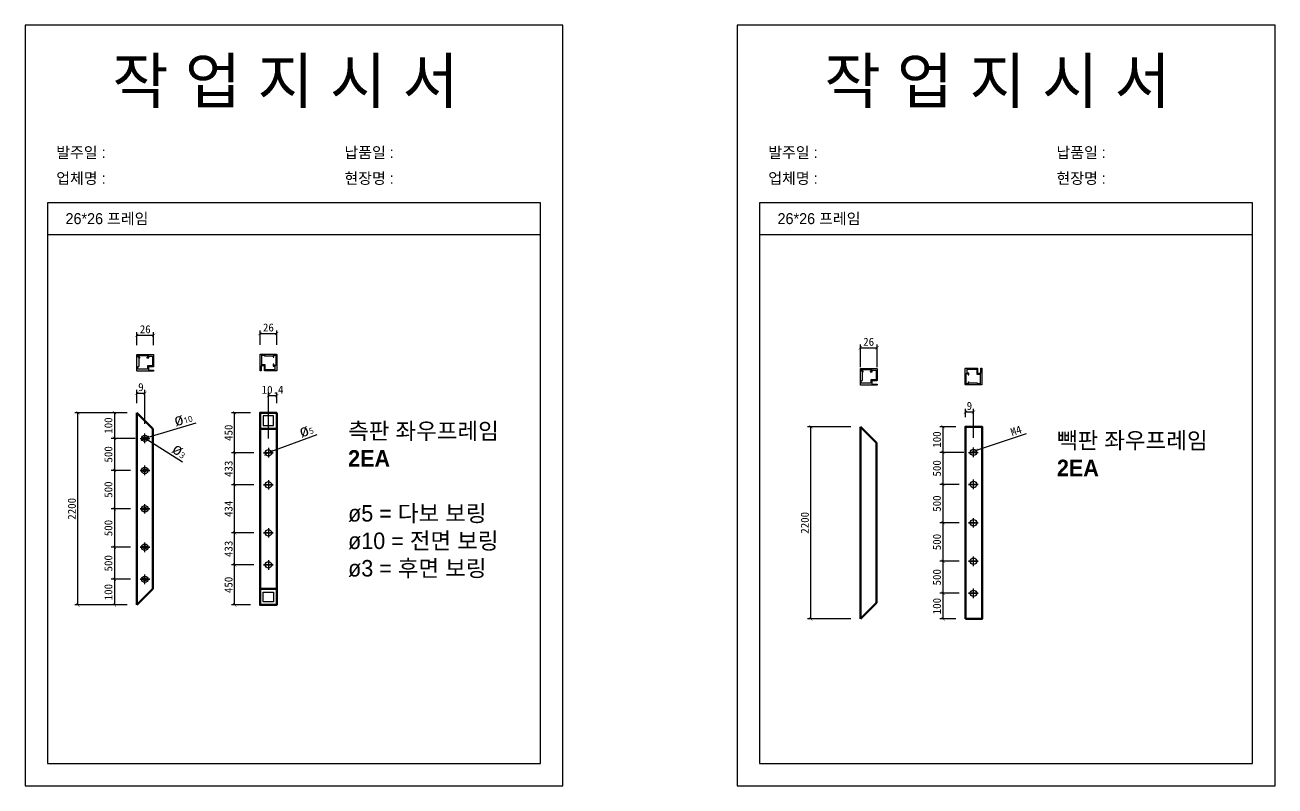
# Model space of a CAD drawing. Header units: millimetres. Extents: x -44117 to 256353, y -2095463 to 65325.
# Drawn here: x 28867 to 32771, y -2774 to -398 of the extents above; entities that cross this region are included whole.
import ezdxf

# ---------------------------------------------------------------- set-up
doc = ezdxf.new("R2010")
doc.units = ezdxf.units.MM
doc.header["$LTSCALE"] = 10
doc.layers.add('Layer1', color=7, linetype='Continuous', lineweight=70)
doc.dimstyles.new('ISO-25', dxfattribs={"dimtxt": 2.5, "dimasz": 2.5, "dimexe": 1, "dimexo": 1, "dimtad": 1, "dimtxsty": 'Standard', "dimblk": 'ARCHTICK', "dimcen": 2.5, "dimadec": 0, "dimazin": 0, "dimtfac": 1, "dimtmove": 0, "dimatfit": 3, "dimfxl": 0, "dimarcsym": 0})

# ---------------------------------------------------------------- blocks, each defined once
blk = doc.blocks.new('_ArchTick')
at = {"color": 0, "linetype": 'ByBlock', "const_width": 0.15}
blk.add_lwpolyline([(-0.5, -0.5), (0.5, 0.5)], dxfattribs=at)
blk = doc.blocks.new('*D575')
at = {"color": 0, "lineweight": -2}
for p, q in [((29186.9, -1609.1), (29022.7, -1609.1)), ((29032.7, -2209.1), (29032.7, -1609.1)), ((29186.9, -2209.1), (29022.7, -2209.1))]:
    blk.add_line(p, q, dxfattribs=at)
at = {"layer": 'Defpoints', "color": 0}
for p in [(29032.7, -1609.1), (29216.9, -1609.1), (29216.9, -2209.1)]:
    blk.add_point(p, dxfattribs=at)
at = {"color": 0, "lineweight": -2, "xscale": 10, "yscale": 10, "zscale": 10}
for p, rotation in [((29032.7, -1609.1), 90), ((29032.7, -2209.1), 270)]:
    blk.add_blockref('_ArchTick', p, dxfattribs=dict(at, rotation=rotation))
at = {"color": 0, "insert": (29013.9, -1909.1), "char_height": 25, "attachment_point": 5, "rotation": 90}
blk.add_mtext('2200', dxfattribs=at)
blk = doc.blocks.new('*D577')
at = {"color": 0, "lineweight": -2}
for p, q in [((29216.9, -1579.1), (29216.9, -1537.9)), ((29216.9, -1547.9), (29241.9, -1547.9)), ((29241.9, -1644.1), (29241.9, -1537.9))]:
    blk.add_line(p, q, dxfattribs=at)
at = {"layer": 'Defpoints', "color": 0}
for p in [(29241.9, -1547.9), (29216.9, -1609.1), (29241.9, -1674.1)]:
    blk.add_point(p, dxfattribs=at)
at = {"color": 0, "lineweight": -2, "xscale": 10, "yscale": 10, "zscale": 10, "rotation": 180}
blk.add_blockref('_ArchTick', (29216.9, -1547.9), dxfattribs=at)
at = {"color": 0, "lineweight": -2, "xscale": 10, "yscale": 10, "zscale": 10}
blk.add_blockref('_ArchTick', (29241.9, -1547.9), dxfattribs=at)
at = {"color": 0, "insert": (29229.4, -1529.2), "char_height": 25, "attachment_point": 5}
blk.add_mtext('9', dxfattribs=at)
blk = doc.blocks.new('*D578')
at = {"color": 0, "lineweight": -2}
for p, q in [((29400.6, -1641.7), (29251.5, -1686.2)), ((29232.3, -1692), (29251.5, -1686.2)), ((29232.3, -1692), (29232.3, -1692))]:
    blk.add_line(p, q, dxfattribs=at)
at = {"layer": 'Defpoints', "color": 0}
for p in [(29232.3, -1692), (29251.5, -1686.2)]:
    blk.add_point(p, dxfattribs=at)
at = {"color": 0, "lineweight": -2, "xscale": 10, "yscale": 10, "zscale": 10}
for p, rotation in [((29232.3, -1692), 16.62238534219778), ((29251.5, -1686.2), 196.6223853421978)]:
    blk.add_blockref('_ArchTick', p, dxfattribs=dict(at, rotation=rotation))
at = {"color": 0, "insert": (29360.6, -1626.6), "char_height": 25, "attachment_point": 5, "rotation": 16.6224}
blk.add_mtext('{\\fGulim|b0|i0|c129|p50;\\H1.4583x;ø\\fMalgun Gothic|b0|i0|c129|p50;\\H0.51429x;10}', dxfattribs=at)
blk = doc.blocks.new('*D579')
at = {"color": 0, "lineweight": -2}
for p, q in [((29237.7, -1686.4), (29237.7, -1686.4)), ((29237.7, -1686.4), (29246.2, -1691.8)), ((29359.4, -1763.2), (29246.2, -1691.8))]:
    blk.add_line(p, q, dxfattribs=at)
at = {"layer": 'Defpoints', "color": 0}
for p in [(29237.7, -1686.4), (29246.2, -1691.8)]:
    blk.add_point(p, dxfattribs=at)
at = {"color": 0, "lineweight": -2, "xscale": 10, "yscale": 10, "zscale": 10}
for p, rotation in [((29237.7, -1686.4), 327.7574302874119), ((29246.2, -1691.8), 147.7574302874119)]:
    blk.add_blockref('_ArchTick', p, dxfattribs=dict(at, rotation=rotation))
at = {"color": 0, "insert": (29350.9, -1727.2), "char_height": 25, "attachment_point": 5, "rotation": 327.7574}
blk.add_mtext('{\\fGulim|b0|i0|c129|p50;\\H1.4583x;ø\\fMalgun Gothic|b0|i0|c129|p50;\\H0.51429x;3}', dxfattribs=at)
blk = doc.blocks.new('*D580')
at = {"color": 0, "lineweight": -2}
for p, q in [((29186.9, -1609.1), (29136.8, -1609.1)), ((29146.8, -1609.1), (29146.8, -1689.1)), ((29211.9, -1689.1), (29136.8, -1689.1))]:
    blk.add_line(p, q, dxfattribs=at)
at = {"layer": 'Defpoints', "color": 0}
for p in [(29216.9, -1609.1), (29146.8, -1689.1), (29241.9, -1689.1)]:
    blk.add_point(p, dxfattribs=at)
at = {"color": 0, "lineweight": -2, "xscale": 10, "yscale": 10, "zscale": 10}
for p, rotation in [((29146.8, -1609.1), 90), ((29146.8, -1689.1), 270)]:
    blk.add_blockref('_ArchTick', p, dxfattribs=dict(at, rotation=rotation))
at = {"color": 0, "insert": (29128, -1649.1), "char_height": 25, "attachment_point": 5, "rotation": 90}
blk.add_mtext('100', dxfattribs=at)
blk = doc.blocks.new('*D581')
at = {"color": 0, "lineweight": -2}
for p, q in [((29211.9, -1689.1), (29136.8, -1689.1)), ((29146.8, -1689.1), (29146.8, -1789.1)), ((29196.9, -1789.1), (29136.8, -1789.1))]:
    blk.add_line(p, q, dxfattribs=at)
at = {"layer": 'Defpoints', "color": 0}
for p in [(29241.9, -1689.1), (29146.8, -1789.1), (29226.9, -1789.1)]:
    blk.add_point(p, dxfattribs=at)
at = {"color": 0, "lineweight": -2, "xscale": 10, "yscale": 10, "zscale": 10}
for p, rotation in [((29146.8, -1689.1), 90), ((29146.8, -1789.1), 270)]:
    blk.add_blockref('_ArchTick', p, dxfattribs=dict(at, rotation=rotation))
at = {"color": 0, "insert": (29128, -1739.1), "char_height": 25, "attachment_point": 5, "rotation": 90}
blk.add_mtext('500', dxfattribs=at)
blk = doc.blocks.new('*D582')
at = {"color": 0, "lineweight": -2}
for p, q in [((29196.9, -1789.1), (29136.8, -1789.1)), ((29146.8, -1789.1), (29146.8, -1909.1)), ((29196.9, -1909.1), (29136.8, -1909.1))]:
    blk.add_line(p, q, dxfattribs=at)
at = {"layer": 'Defpoints', "color": 0}
for p in [(29226.9, -1789.1), (29146.8, -1909.1), (29226.9, -1909.1)]:
    blk.add_point(p, dxfattribs=at)
at = {"color": 0, "lineweight": -2, "xscale": 10, "yscale": 10, "zscale": 10}
for p, rotation in [((29146.8, -1789.1), 90), ((29146.8, -1909.1), 270)]:
    blk.add_blockref('_ArchTick', p, dxfattribs=dict(at, rotation=rotation))
at = {"color": 0, "insert": (29128, -1849.1), "char_height": 25, "attachment_point": 5, "rotation": 90}
blk.add_mtext('500', dxfattribs=at)
blk = doc.blocks.new('*D583')
at = {"color": 0, "lineweight": -2}
for p, q in [((29196.9, -1909.1), (29136.8, -1909.1)), ((29146.8, -1909.1), (29146.8, -2029.1)), ((29196.9, -2029.1), (29136.8, -2029.1))]:
    blk.add_line(p, q, dxfattribs=at)
at = {"layer": 'Defpoints', "color": 0}
for p in [(29226.9, -1909.1), (29146.8, -2029.1), (29226.9, -2029.1)]:
    blk.add_point(p, dxfattribs=at)
at = {"color": 0, "lineweight": -2, "xscale": 10, "yscale": 10, "zscale": 10}
for p, rotation in [((29146.8, -1909.1), 90), ((29146.8, -2029.1), 270)]:
    blk.add_blockref('_ArchTick', p, dxfattribs=dict(at, rotation=rotation))
at = {"color": 0, "insert": (29128, -1969.1), "char_height": 25, "attachment_point": 5, "rotation": 90}
blk.add_mtext('500', dxfattribs=at)
blk = doc.blocks.new('*D584')
at = {"color": 0, "lineweight": -2}
for p, q in [((29196.9, -2029.1), (29136.8, -2029.1)), ((29146.8, -2029.1), (29146.8, -2129.1)), ((29196.9, -2129.1), (29136.8, -2129.1))]:
    blk.add_line(p, q, dxfattribs=at)
at = {"layer": 'Defpoints', "color": 0}
for p in [(29226.9, -2029.1), (29146.8, -2129.1), (29226.9, -2129.1)]:
    blk.add_point(p, dxfattribs=at)
at = {"color": 0, "lineweight": -2, "xscale": 10, "yscale": 10, "zscale": 10}
for p, rotation in [((29146.8, -2029.1), 90), ((29146.8, -2129.1), 270)]:
    blk.add_blockref('_ArchTick', p, dxfattribs=dict(at, rotation=rotation))
at = {"color": 0, "insert": (29128, -2079.1), "char_height": 25, "attachment_point": 5, "rotation": 90}
blk.add_mtext('500', dxfattribs=at)
blk = doc.blocks.new('*D585')
at = {"color": 0, "lineweight": -2}
for p, q in [((29196.9, -2129.1), (29136.8, -2129.1)), ((29146.8, -2129.1), (29146.8, -2209.1)), ((29186.9, -2209.1), (29136.8, -2209.1))]:
    blk.add_line(p, q, dxfattribs=at)
at = {"layer": 'Defpoints', "color": 0}
for p in [(29226.9, -2129.1), (29146.8, -2209.1), (29216.9, -2209.1)]:
    blk.add_point(p, dxfattribs=at)
at = {"color": 0, "lineweight": -2, "xscale": 10, "yscale": 10, "zscale": 10}
for p, rotation in [((29146.8, -2129.1), 90), ((29146.8, -2209.1), 270)]:
    blk.add_blockref('_ArchTick', p, dxfattribs=dict(at, rotation=rotation))
at = {"color": 0, "insert": (29128, -2169.1), "char_height": 25, "attachment_point": 5, "rotation": 90}
blk.add_mtext('100', dxfattribs=at)
blk = doc.blocks.new('*D586')
at = {"color": 0, "lineweight": -2}
for p, q in [((29216.9, -1397.9), (29216.9, -1357.4)), ((29268.9, -1397.9), (29268.9, -1357.4)), ((29216.9, -1367.4), (29268.9, -1367.4))]:
    blk.add_line(p, q, dxfattribs=at)
at = {"layer": 'Defpoints', "color": 0}
for p in [(29268.9, -1367.4), (29216.9, -1427.9), (29268.9, -1427.9)]:
    blk.add_point(p, dxfattribs=at)
at = {"color": 0, "lineweight": -2, "xscale": 10, "yscale": 10, "zscale": 10, "rotation": 180}
blk.add_blockref('_ArchTick', (29216.9, -1367.4), dxfattribs=at)
at = {"color": 0, "lineweight": -2, "xscale": 10, "yscale": 10, "zscale": 10}
blk.add_blockref('_ArchTick', (29268.9, -1367.4), dxfattribs=at)
at = {"color": 0, "insert": (29242.9, -1348.6), "char_height": 25, "attachment_point": 5}
blk.add_mtext('26', dxfattribs=at)
blk = doc.blocks.new('*D593')
at = {"color": 0, "lineweight": -2}
for p, q in [((31446.2, -1652.8), (31311.5, -1652.8)), ((31321.5, -2252.8), (31321.5, -1652.8)), ((31446.2, -2252.8), (31311.5, -2252.8))]:
    blk.add_line(p, q, dxfattribs=at)
at = {"layer": 'Defpoints', "color": 0}
for p in [(31321.5, -1652.8), (31476.2, -1652.8), (31476.2, -2252.8)]:
    blk.add_point(p, dxfattribs=at)
at = {"color": 0, "lineweight": -2, "xscale": 10, "yscale": 10, "zscale": 10}
for p, rotation in [((31321.5, -1652.8), 90), ((31321.5, -2252.8), 270)]:
    blk.add_blockref('_ArchTick', p, dxfattribs=dict(at, rotation=rotation))
at = {"color": 0, "insert": (31302.8, -1952.8), "char_height": 25, "attachment_point": 5, "rotation": 90}
blk.add_mtext('2200', dxfattribs=at)
blk = doc.blocks.new('*D591')
at = {"color": 0, "lineweight": -2}
for p, q in [((31994.1, -1674.5), (31838.3, -1726.8)), ((31819.3, -1733.2), (31838.3, -1726.8)), ((31819.3, -1733.2), (31819.3, -1733.2))]:
    blk.add_line(p, q, dxfattribs=at)
at = {"layer": 'Defpoints', "color": 0}
for p in [(31819.3, -1733.2), (31838.3, -1726.8)]:
    blk.add_point(p, dxfattribs=at)
at = {"color": 0, "lineweight": -2, "xscale": 10, "yscale": 10, "zscale": 10}
for p, rotation in [((31819.3, -1733.2), 18.56681303798187), ((31838.3, -1726.8), 198.5668130379819)]:
    blk.add_blockref('_ArchTick', p, dxfattribs=dict(at, rotation=rotation))
at = {"color": 0, "insert": (31962.5, -1665.3), "char_height": 25, "attachment_point": 5, "rotation": 18.5668}
blk.add_mtext('M4', dxfattribs=at)
blk = doc.blocks.new('*D592')
at = {"color": 0, "lineweight": -2}
for p, q in [((31476.2, -1466.7), (31476.2, -1396.4)), ((31528.2, -1466.7), (31528.2, -1396.4)), ((31476.2, -1406.4), (31528.2, -1406.4))]:
    blk.add_line(p, q, dxfattribs=at)
at = {"layer": 'Defpoints', "color": 0}
for p in [(31528.2, -1406.4), (31476.2, -1496.7), (31528.2, -1496.7)]:
    blk.add_point(p, dxfattribs=at)
at = {"color": 0, "lineweight": -2, "xscale": 10, "yscale": 10, "zscale": 10, "rotation": 180}
blk.add_blockref('_ArchTick', (31476.2, -1406.4), dxfattribs=at)
at = {"color": 0, "lineweight": -2, "xscale": 10, "yscale": 10, "zscale": 10}
blk.add_blockref('_ArchTick', (31528.2, -1406.4), dxfattribs=at)
at = {"color": 0, "insert": (31502.2, -1387.7), "char_height": 25, "attachment_point": 5}
blk.add_mtext('26', dxfattribs=at)
blk = doc.blocks.new('*D599')
at = {"color": 0, "lineweight": -2}
for p, q in [((29778.8, -1678), (29636.9, -1730.6)), ((29618.2, -1737.6), (29636.9, -1730.6)), ((29618.2, -1737.6), (29618.2, -1737.6))]:
    blk.add_line(p, q, dxfattribs=at)
at = {"layer": 'Defpoints', "color": 0}
for p in [(29618.2, -1737.6), (29636.9, -1730.6)]:
    blk.add_point(p, dxfattribs=at)
at = {"color": 0, "lineweight": -2, "xscale": 10, "yscale": 10, "zscale": 10}
for p, rotation in [((29618.2, -1737.6), 20.35034544430728), ((29636.9, -1730.6), 200.3503454443073)]:
    blk.add_blockref('_ArchTick', p, dxfattribs=dict(at, rotation=rotation))
at = {"color": 0, "insert": (29745, -1662.9), "char_height": 25, "attachment_point": 5, "rotation": 20.3503}
blk.add_mtext('{\\fGulim|b0|i0|c129|p50;\\H1.4583x;ø\\fMalgun Gothic|b0|i0|c129|p50;\\H0.51429x;5}', dxfattribs=at)
blk = doc.blocks.new('*D601')
at = {"color": 0, "lineweight": -2}
for p, q in [((29601.6, -1397.5), (29601.6, -1351.9)), ((29601.6, -1361.9), (29653.6, -1361.9)), ((29653.6, -1397.5), (29653.6, -1351.9))]:
    blk.add_line(p, q, dxfattribs=at)
at = {"layer": 'Defpoints', "color": 0}
for p in [(29653.6, -1361.9), (29601.6, -1427.5), (29653.6, -1427.5)]:
    blk.add_point(p, dxfattribs=at)
at = {"color": 0, "lineweight": -2, "xscale": 10, "yscale": 10, "zscale": 10, "rotation": 180}
blk.add_blockref('_ArchTick', (29601.6, -1361.9), dxfattribs=at)
at = {"color": 0, "lineweight": -2, "xscale": 10, "yscale": 10, "zscale": 10}
blk.add_blockref('_ArchTick', (29653.6, -1361.9), dxfattribs=at)
at = {"color": 0, "insert": (29627.6, -1343.1), "char_height": 25, "attachment_point": 5}
blk.add_mtext('26', dxfattribs=at)
blk = doc.blocks.new('*D607')
at = {"color": 0, "lineweight": -2}
for p, q in [((31804.3, -1622.8), (31804.3, -1596.6)), ((31829.3, -1687.8), (31829.3, -1596.6)), ((31804.3, -1606.6), (31829.3, -1606.6))]:
    blk.add_line(p, q, dxfattribs=at)
at = {"layer": 'Defpoints', "color": 0}
for p in [(31829.3, -1606.6), (31804.3, -1652.8), (31829.3, -1717.8)]:
    blk.add_point(p, dxfattribs=at)
at = {"color": 0, "lineweight": -2, "xscale": 10, "yscale": 10, "zscale": 10, "rotation": 180}
blk.add_blockref('_ArchTick', (31804.3, -1606.6), dxfattribs=at)
at = {"color": 0, "lineweight": -2, "xscale": 10, "yscale": 10, "zscale": 10}
blk.add_blockref('_ArchTick', (31829.3, -1606.6), dxfattribs=at)
at = {"color": 0, "insert": (31816.8, -1587.9), "char_height": 25, "attachment_point": 5}
blk.add_mtext('9', dxfattribs=at)
blk = doc.blocks.new('*D608')
at = {"color": 0, "lineweight": -2}
for p, q in [((29627.6, -1689.1), (29627.6, -1546.2)), ((29653.6, -1556.2), (29627.6, -1556.2)), ((29653.6, -1579.1), (29653.6, -1546.2))]:
    blk.add_line(p, q, dxfattribs=at)
at = {"layer": 'Defpoints', "color": 0}
for p in [(29627.6, -1556.2), (29653.6, -1609.1), (29627.6, -1719.1)]:
    blk.add_point(p, dxfattribs=at)
at = {"color": 0, "lineweight": -2, "xscale": 10, "yscale": 10, "zscale": 10, "rotation": 180}
blk.add_blockref('_ArchTick', (29627.6, -1556.2), dxfattribs=at)
at = {"color": 0, "lineweight": -2, "xscale": 10, "yscale": 10, "zscale": 10}
blk.add_blockref('_ArchTick', (29653.6, -1556.2), dxfattribs=at)
at = {"color": 0, "insert": (29640.6, -1537.4), "char_height": 25, "attachment_point": 5}
blk.add_mtext('10.4', dxfattribs=at)
blk = doc.blocks.new('*D611')
at = {"color": 0, "lineweight": -2}
for p, q in [((29582.6, -2084.1), (29512.1, -2084.1)), ((29522.1, -2209.1), (29522.1, -2084.1)), ((29571.6, -2209.1), (29512.1, -2209.1))]:
    blk.add_line(p, q, dxfattribs=at)
at = {"layer": 'Defpoints', "color": 0}
for p in [(29522.1, -2084.1), (29612.6, -2084.1), (29601.6, -2209.1)]:
    blk.add_point(p, dxfattribs=at)
at = {"color": 0, "lineweight": -2, "xscale": 10, "yscale": 10, "zscale": 10}
for p, rotation in [((29522.1, -2084.1), 90), ((29522.1, -2209.1), 270)]:
    blk.add_blockref('_ArchTick', p, dxfattribs=dict(at, rotation=rotation))
at = {"color": 0, "insert": (29503.3, -2146.6), "char_height": 25, "attachment_point": 5, "rotation": 90}
blk.add_mtext('450', dxfattribs=at)
blk = doc.blocks.new('*D612')
at = {"color": 0, "lineweight": -2}
for p, q in [((29582.6, -1984.1), (29512.1, -1984.1)), ((29522.1, -2084.1), (29522.1, -1984.1)), ((29582.6, -2084.1), (29512.1, -2084.1))]:
    blk.add_line(p, q, dxfattribs=at)
at = {"layer": 'Defpoints', "color": 0}
for p in [(29522.1, -1984.1), (29612.6, -1984.1), (29612.6, -2084.1)]:
    blk.add_point(p, dxfattribs=at)
at = {"color": 0, "lineweight": -2, "xscale": 10, "yscale": 10, "zscale": 10}
for p, rotation in [((29522.1, -1984.1), 90), ((29522.1, -2084.1), 270)]:
    blk.add_blockref('_ArchTick', p, dxfattribs=dict(at, rotation=rotation))
at = {"color": 0, "insert": (29503.3, -2034.1), "char_height": 25, "attachment_point": 5, "rotation": 90}
blk.add_mtext('433', dxfattribs=at)
blk = doc.blocks.new('*D613')
at = {"color": 0, "lineweight": -2}
for p, q in [((29582.6, -1834.1), (29512.1, -1834.1)), ((29522.1, -1984.1), (29522.1, -1834.1)), ((29582.6, -1984.1), (29512.1, -1984.1))]:
    blk.add_line(p, q, dxfattribs=at)
at = {"layer": 'Defpoints', "color": 0}
for p in [(29522.1, -1834.1), (29612.6, -1834.1), (29612.6, -1984.1)]:
    blk.add_point(p, dxfattribs=at)
at = {"color": 0, "lineweight": -2, "xscale": 10, "yscale": 10, "zscale": 10}
for p, rotation in [((29522.1, -1834.1), 90), ((29522.1, -1984.1), 270)]:
    blk.add_blockref('_ArchTick', p, dxfattribs=dict(at, rotation=rotation))
at = {"color": 0, "insert": (29503.3, -1909.1), "char_height": 25, "attachment_point": 5, "rotation": 90}
blk.add_mtext('434', dxfattribs=at)
blk = doc.blocks.new('*D614')
at = {"color": 0, "lineweight": -2}
for p, q in [((29582.6, -1734.1), (29512.1, -1734.1)), ((29522.1, -1834.1), (29522.1, -1734.1)), ((29582.6, -1834.1), (29512.1, -1834.1))]:
    blk.add_line(p, q, dxfattribs=at)
at = {"layer": 'Defpoints', "color": 0}
for p in [(29522.1, -1734.1), (29612.6, -1734.1), (29612.6, -1834.1)]:
    blk.add_point(p, dxfattribs=at)
at = {"color": 0, "lineweight": -2, "xscale": 10, "yscale": 10, "zscale": 10}
for p, rotation in [((29522.1, -1734.1), 90), ((29522.1, -1834.1), 270)]:
    blk.add_blockref('_ArchTick', p, dxfattribs=dict(at, rotation=rotation))
at = {"color": 0, "insert": (29503.3, -1784.1), "char_height": 25, "attachment_point": 5, "rotation": 90}
blk.add_mtext('433', dxfattribs=at)
blk = doc.blocks.new('*D610')
at = {"color": 0, "lineweight": -2}
for p, q in [((29571.6, -1609.1), (29512.1, -1609.1)), ((29522.1, -1734.1), (29522.1, -1609.1)), ((29582.6, -1734.1), (29512.1, -1734.1))]:
    blk.add_line(p, q, dxfattribs=at)
at = {"layer": 'Defpoints', "color": 0}
for p in [(29522.1, -1609.1), (29601.6, -1609.1), (29612.6, -1734.1)]:
    blk.add_point(p, dxfattribs=at)
at = {"color": 0, "lineweight": -2, "xscale": 10, "yscale": 10, "zscale": 10}
for p, rotation in [((29522.1, -1609.1), 90), ((29522.1, -1734.1), 270)]:
    blk.add_blockref('_ArchTick', p, dxfattribs=dict(at, rotation=rotation))
at = {"color": 0, "insert": (29503.3, -1671.6), "char_height": 25, "attachment_point": 5, "rotation": 90}
blk.add_mtext('450', dxfattribs=at)
blk = doc.blocks.new('*D615')
at = {"color": 0, "lineweight": -2}
for p, q in [((31774.3, -1652.8), (31724.2, -1652.8)), ((31734.2, -1652.8), (31734.2, -1732.8)), ((31799.3, -1732.8), (31724.2, -1732.8))]:
    blk.add_line(p, q, dxfattribs=at)
at = {"layer": 'Defpoints', "color": 0}
for p in [(31804.3, -1652.8), (31734.2, -1732.8), (31829.3, -1732.8)]:
    blk.add_point(p, dxfattribs=at)
at = {"color": 0, "lineweight": -2, "xscale": 10, "yscale": 10, "zscale": 10}
for p, rotation in [((31734.2, -1652.8), 90), ((31734.2, -1732.8), 270)]:
    blk.add_blockref('_ArchTick', p, dxfattribs=dict(at, rotation=rotation))
at = {"color": 0, "insert": (31715.4, -1692.8), "char_height": 25, "attachment_point": 5, "rotation": 90}
blk.add_mtext('100', dxfattribs=at)
blk = doc.blocks.new('*D616')
at = {"color": 0, "lineweight": -2}
for p, q in [((31799.3, -1732.8), (31724.2, -1732.8)), ((31734.2, -1732.8), (31734.2, -1832.8)), ((31784.3, -1832.8), (31724.2, -1832.8))]:
    blk.add_line(p, q, dxfattribs=at)
at = {"layer": 'Defpoints', "color": 0}
for p in [(31829.3, -1732.8), (31734.2, -1832.8), (31814.3, -1832.8)]:
    blk.add_point(p, dxfattribs=at)
at = {"color": 0, "lineweight": -2, "xscale": 10, "yscale": 10, "zscale": 10}
for p, rotation in [((31734.2, -1732.8), 90), ((31734.2, -1832.8), 270)]:
    blk.add_blockref('_ArchTick', p, dxfattribs=dict(at, rotation=rotation))
at = {"color": 0, "insert": (31715.4, -1782.8), "char_height": 25, "attachment_point": 5, "rotation": 90}
blk.add_mtext('500', dxfattribs=at)
blk = doc.blocks.new('*D617')
at = {"color": 0, "lineweight": -2}
for p, q in [((31784.3, -1832.8), (31724.2, -1832.8)), ((31734.2, -1832.8), (31734.2, -1952.8)), ((31784.3, -1952.8), (31724.2, -1952.8))]:
    blk.add_line(p, q, dxfattribs=at)
at = {"layer": 'Defpoints', "color": 0}
for p in [(31814.3, -1832.8), (31734.2, -1952.8), (31814.3, -1952.8)]:
    blk.add_point(p, dxfattribs=at)
at = {"color": 0, "lineweight": -2, "xscale": 10, "yscale": 10, "zscale": 10}
for p, rotation in [((31734.2, -1832.8), 90), ((31734.2, -1952.8), 270)]:
    blk.add_blockref('_ArchTick', p, dxfattribs=dict(at, rotation=rotation))
at = {"color": 0, "insert": (31715.4, -1892.8), "char_height": 25, "attachment_point": 5, "rotation": 90}
blk.add_mtext('500', dxfattribs=at)
blk = doc.blocks.new('*D618')
at = {"color": 0, "lineweight": -2}
for p, q in [((31784.3, -1952.8), (31724.2, -1952.8)), ((31734.2, -1952.8), (31734.2, -2072.8)), ((31784.3, -2072.8), (31724.2, -2072.8))]:
    blk.add_line(p, q, dxfattribs=at)
at = {"layer": 'Defpoints', "color": 0}
for p in [(31814.3, -1952.8), (31734.2, -2072.8), (31814.3, -2072.8)]:
    blk.add_point(p, dxfattribs=at)
at = {"color": 0, "lineweight": -2, "xscale": 10, "yscale": 10, "zscale": 10}
for p, rotation in [((31734.2, -1952.8), 90), ((31734.2, -2072.8), 270)]:
    blk.add_blockref('_ArchTick', p, dxfattribs=dict(at, rotation=rotation))
at = {"color": 0, "insert": (31715.4, -2012.8), "char_height": 25, "attachment_point": 5, "rotation": 90}
blk.add_mtext('500', dxfattribs=at)
blk = doc.blocks.new('*D619')
at = {"color": 0, "lineweight": -2}
for p, q in [((31784.3, -2072.8), (31724.2, -2072.8)), ((31734.2, -2072.8), (31734.2, -2172.8)), ((31784.3, -2172.8), (31724.2, -2172.8))]:
    blk.add_line(p, q, dxfattribs=at)
at = {"layer": 'Defpoints', "color": 0}
for p in [(31814.3, -2072.8), (31734.2, -2172.8), (31814.3, -2172.8)]:
    blk.add_point(p, dxfattribs=at)
at = {"color": 0, "lineweight": -2, "xscale": 10, "yscale": 10, "zscale": 10}
for p, rotation in [((31734.2, -2072.8), 90), ((31734.2, -2172.8), 270)]:
    blk.add_blockref('_ArchTick', p, dxfattribs=dict(at, rotation=rotation))
at = {"color": 0, "insert": (31715.4, -2122.8), "char_height": 25, "attachment_point": 5, "rotation": 90}
blk.add_mtext('500', dxfattribs=at)
blk = doc.blocks.new('*D620')
at = {"color": 0, "lineweight": -2}
for p, q in [((31784.3, -2172.8), (31724.2, -2172.8)), ((31734.2, -2172.8), (31734.2, -2252.8)), ((31774.3, -2252.8), (31724.2, -2252.8))]:
    blk.add_line(p, q, dxfattribs=at)
at = {"layer": 'Defpoints', "color": 0}
for p in [(31814.3, -2172.8), (31734.2, -2252.8), (31804.3, -2252.8)]:
    blk.add_point(p, dxfattribs=at)
at = {"color": 0, "lineweight": -2, "xscale": 10, "yscale": 10, "zscale": 10}
for p, rotation in [((31734.2, -2172.8), 90), ((31734.2, -2252.8), 270)]:
    blk.add_blockref('_ArchTick', p, dxfattribs=dict(at, rotation=rotation))
at = {"color": 0, "insert": (31715.4, -2212.8), "char_height": 25, "attachment_point": 5, "rotation": 90}
blk.add_mtext('100', dxfattribs=at)

msp = doc.modelspace()

# ---------------------------------------------------------------- linework, layer by layer
for p, q in [((30477.49879, -953.65213), (28937.49879, -953.65213)), ((32701.08949, -953.65213), (31161.08949, -953.65213)), ((30477.49879, -1053.65213), (28937.49879, -1053.65213)), ((32701.08949, -1053.65213), (31161.08949, -1053.65213)), ((29219.92675, -1435.92631), (29219.92675, -1429.92631)), ((29219.92675, -1429.92631), (29251.92675, -1429.92631)), ((29225.32675, -1435.92631), (29219.92675, -1435.92631)), ((29222.92675, -1437.92631), (29225.32675, -1437.92631)), ((29222.92675, -1437.92631), (29222.92675, -1464.92631)), ((29225.92675, -1437.32631), (29225.92675, -1436.52631)), ((29247.92675, -1436.52631), (29247.92675, -1437.32631)), ((29251.92675, -1435.92631), (29248.52675, -1435.92631)), ((29248.52675, -1437.92631), (29253.32675, -1437.92631)), ((29251.92675, -1429.92631), (29251.92675, -1435.92631)), ((29253.92675, -1437.32631), (29253.92675, -1432.92631)), ((29253.92675, -1432.92631), (29265.92675, -1432.92631)), ((29265.92675, -1432.92631), (29265.92675, -1462.52631)), ((29607.56285, -1459.52631), (29607.56285, -1429.52631)), ((29607.56285, -1429.52631), (29615.56285, -1429.52631)), ((29615.56285, -1429.52631), (29615.56285, -1432.52631)), ((29642.56285, -1432.52631), (29615.56285, -1432.52631)), ((29642.56285, -1432.52631), (29642.56285, -1434.92631)), ((29643.16285, -1435.52631), (29643.96285, -1435.52631)), ((29644.56285, -1434.92631), (29644.56285, -1429.52631)), ((29644.56285, -1429.52631), (29650.56285, -1429.52631)), ((29650.56285, -1429.52631), (29650.56285, -1461.52631)), ((29219.92675, -1472.92631), (29219.92675, -1464.92631)), ((29219.92675, -1464.92631), (29222.92675, -1464.92631)), ((29249.92675, -1472.92631), (29219.92675, -1472.92631)), ((29249.92675, -1463.12631), (29249.92675, -1465.52631)), ((29249.92675, -1465.52631), (29249.92675, -1472.92631)), ((29249.92675, -1465.52631), (29249.92675, -1465.52631)), ((29252.92675, -1462.52631), (29250.52675, -1462.52631)), ((29265.92675, -1462.52631), (29252.92675, -1462.52631)), ((29614.96285, -1459.52631), (29607.56285, -1459.52631)), ((29617.36285, -1459.52631), (29614.96285, -1459.52631)), ((29614.96285, -1459.52631), (29614.96285, -1459.52631)), ((29617.96285, -1462.52631), (29617.96285, -1460.12631)), ((29617.96285, -1475.52631), (29617.96285, -1462.52631)), ((29647.56285, -1475.52631), (29617.96285, -1475.52631)), ((29642.56285, -1458.12631), (29642.56285, -1462.92631)), ((29643.96285, -1457.52631), (29643.16285, -1457.52631)), ((29643.16285, -1463.52631), (29647.56285, -1463.52631)), ((29644.56285, -1461.52631), (29644.56285, -1458.12631)), ((29650.56285, -1461.52631), (29644.56285, -1461.52631)), ((29647.56285, -1463.52631), (29647.56285, -1475.52631)), ((31479.2448, -1479.65526), (31479.2448, -1473.65526)), ((31479.2448, -1473.65526), (31511.2448, -1473.65526)), ((31484.6448, -1479.65526), (31479.2448, -1479.65526)), ((31482.2448, -1481.65526), (31484.6448, -1481.65526)), ((31482.2448, -1481.65526), (31482.2448, -1508.65526)), ((31485.2448, -1481.05526), (31485.2448, -1480.25526)), ((31507.2448, -1480.25526), (31507.2448, -1481.05526)), ((31511.2448, -1479.65526), (31507.8448, -1479.65526)), ((31507.8448, -1481.65526), (31512.6448, -1481.65526)), ((31511.2448, -1473.65526), (31511.2448, -1479.65526)), ((31513.2448, -1481.05526), (31513.2448, -1476.65526)), ((31513.2448, -1476.65526), (31525.2448, -1476.65526)), ((31525.2448, -1476.65526), (31525.2448, -1506.25526)), ((31809.91454, -1485.01021), (31809.91454, -1473.01021)), ((31809.91454, -1473.01021), (31839.51454, -1473.01021)), ((31839.51454, -1473.01021), (31839.51454, -1486.01021)), ((31479.2448, -1516.65526), (31479.2448, -1508.65526)), ((31479.2448, -1508.65526), (31482.2448, -1508.65526)), ((31509.2448, -1516.65526), (31479.2448, -1516.65526)), ((31509.2448, -1506.85526), (31509.2448, -1509.25526)), ((31509.2448, -1509.25526), (31509.2448, -1516.65526)), ((31509.2448, -1509.25526), (31509.2448, -1509.25526)), ((31512.2448, -1506.25526), (31509.8448, -1506.25526)), ((31525.2448, -1506.25526), (31512.2448, -1506.25526)), ((31806.91454, -1519.01021), (31806.91454, -1487.01021)), ((31806.91454, -1487.01021), (31812.91454, -1487.01021)), ((31812.91454, -1519.01021), (31806.91454, -1519.01021)), ((31814.31454, -1485.01021), (31809.91454, -1485.01021)), ((31812.91454, -1487.01021), (31812.91454, -1490.41021)), ((31812.91454, -1513.61021), (31812.91454, -1519.01021)), ((31813.51454, -1491.01021), (31814.31454, -1491.01021)), ((31814.31454, -1513.01021), (31813.51454, -1513.01021)), ((31814.91454, -1490.41021), (31814.91454, -1485.61021)), ((31814.91454, -1516.01021), (31814.91454, -1513.61021)), ((31814.91454, -1516.01021), (31841.91454, -1516.01021)), ((31839.51454, -1486.01021), (31839.51454, -1488.41021)), ((31840.11454, -1489.01021), (31842.51454, -1489.01021)), ((31841.91454, -1519.01021), (31841.91454, -1516.01021)), ((31849.91454, -1519.01021), (31841.91454, -1519.01021)), ((31842.51454, -1489.01021), (31849.91454, -1489.01021)), ((31842.51454, -1489.01021), (31842.51454, -1489.01021)), ((31849.91454, -1489.01021), (31849.91454, -1519.01021))]:
    msp.add_line(p, q)
at = {"lineweight": 30}
for p, q in [((29241.92675, -1704.10943), (29241.92675, -1674.10943)), ((29226.92675, -1689.10943), (29256.92675, -1689.10943)), ((29627.56285, -1719.10943), (29627.56285, -1749.10943)), ((31814.33019, -1732.83838), (31844.33019, -1732.83838)), ((31829.33019, -1747.83838), (31829.33019, -1717.83838)), ((29241.92675, -1804.10943), (29241.92675, -1774.10943)), ((29627.56285, -1819.10943), (29627.56285, -1849.10943)), ((31829.33019, -1847.83838), (31829.33019, -1817.83838)), ((29241.92675, -1924.10943), (29241.92675, -1894.10943)), ((31829.33019, -1967.83838), (31829.33019, -1937.83838)), ((29627.56285, -1969.10943), (29627.56285, -1999.10943)), ((29241.92675, -2044.10943), (29241.92675, -2014.10943)), ((31829.33019, -2087.83838), (31829.33019, -2057.83838)), ((29627.56285, -2069.10943), (29627.56285, -2099.10943)), ((29241.92675, -2144.10943), (29241.92675, -2114.10943)), ((31829.33019, -2187.83838), (31829.33019, -2157.83838))]:
    msp.add_line(p, q, dxfattribs=at)
for points in [[(28867.49879, -2774.48241), (30547.49879, -2774.48241), (30547.49879, -398.48241), (28867.49879, -398.48241)], [(31091.08949, -2774.48241), (32771.08949, -2774.48241), (32771.08949, -398.48241), (31091.08949, -398.48241)], [(29643.56285, -1619.10943), (29611.56285, -1619.10943), (29611.56285, -1649.10943), (29643.56285, -1649.10943)], [(29643.56285, -2199.10943), (29611.56285, -2199.10943), (29611.56285, -2169.10943), (29643.56285, -2169.10943)]]:
    msp.add_lwpolyline(points, close=True)
for points in [[(28937.49879, -953.65213), (28937.49879, -2704.48241), (30477.49879, -2704.48241), (30477.49879, -953.65213)], [(31161.08949, -953.65213), (31161.08949, -2704.48241), (32701.08949, -2704.48241), (32701.08949, -953.65213)]]:
    msp.add_lwpolyline(points)
for points in [[(29268.32675, -1475.92605, -0.4142135624), (29268.92675, -1476.52605), (29268.92675, -1478.32631, -0.4142135624), (29268.32675, -1478.92631), (29217.92675, -1478.92631, -0.4142135624), (29216.92675, -1477.92631), (29216.92675, -1427.92631, -0.4142135624), (29217.92675, -1426.92631), (29267.92675, -1426.92631, -0.4142135624), (29268.92675, -1427.92631), (29268.92675, -1464.52631, -0.4142135624), (29267.92675, -1465.52631), (29252.92675, -1465.52631), (29252.92675, -1475.92631), (29268.32675, -1475.92631)], [(29604.56311, -1477.92631, -0.4142135624), (29603.96311, -1478.52631), (29602.16285, -1478.52631, -0.4142135624), (29601.56285, -1477.92631), (29601.56285, -1427.52631, -0.4142135624), (29602.56285, -1426.52631), (29652.56285, -1426.52631, -0.4142135624), (29653.56285, -1427.52631), (29653.56285, -1477.52631, -0.4142135624), (29652.56285, -1478.52631), (29615.96285, -1478.52631, -0.4142135624), (29614.96285, -1477.52631), (29614.96285, -1462.52631), (29604.56285, -1462.52631), (29604.56285, -1477.92631)], [(31527.6448, -1519.655, -0.4142135624), (31528.2448, -1520.255), (31528.2448, -1522.05526, -0.4142135624), (31527.6448, -1522.65526), (31477.2448, -1522.65526, -0.4142135624), (31476.2448, -1521.65526), (31476.2448, -1471.65526, -0.4142135624), (31477.2448, -1470.65526), (31527.2448, -1470.65526, -0.4142135624), (31528.2448, -1471.65526), (31528.2448, -1508.25526, -0.4142135624), (31527.2448, -1509.25526), (31512.2448, -1509.25526), (31512.2448, -1519.65526), (31527.6448, -1519.65526)], [(31852.91428, -1470.61021, -0.4142135624), (31853.51428, -1470.01021), (31855.31454, -1470.01021, -0.4142135624), (31855.91454, -1470.61021), (31855.91454, -1521.01021, -0.4142135624), (31854.91454, -1522.01021), (31804.91454, -1522.01021, -0.4142135624), (31803.91454, -1521.01021), (31803.91454, -1471.01021, -0.4142135624), (31804.91454, -1470.01021), (31841.51454, -1470.01021, -0.4142135624), (31842.51454, -1471.01021), (31842.51454, -1486.01021), (31852.91454, -1486.01021), (31852.91454, -1470.61021)]]:
    msp.add_lwpolyline(points, format="xyb")
for points in [[(29642.56285, -1734.10943), (29612.56285, -1734.10943)], [(29226.92675, -1789.10943), (29256.92675, -1789.10943)], [(29642.56285, -1834.10943), (29612.56285, -1834.10943)], [(31814.33019, -1832.83838), (31844.33019, -1832.83838)], [(29226.92675, -1909.10943), (29256.92675, -1909.10943)], [(29642.56285, -1984.10943), (29612.56285, -1984.10943)], [(31814.33019, -1952.83838), (31844.33019, -1952.83838)], [(29226.92675, -2029.10943), (29256.92675, -2029.10943)], [(29642.56285, -2084.10943), (29612.56285, -2084.10943)], [(31814.33019, -2072.83838), (31844.33019, -2072.83838)], [(29226.92675, -2129.10943), (29256.92675, -2129.10943)], [(31814.33019, -2172.83838), (31844.33019, -2172.83838)]]:
    msp.add_lwpolyline(points, close=True, dxfattribs=at)
for centre, radius in [((29241.92675, -1689.10943), 10), ((29241.92675, -1689.10943), 5), ((29627.56285, -1734.10943), 10), ((31829.33019, -1732.83838), 10), ((29241.92675, -1789.10943), 10), ((29241.92675, -1789.10943), 5), ((29627.56285, -1834.10943), 10), ((31829.33019, -1832.83838), 10), ((29241.92675, -1909.10943), 10), ((29241.92675, -1909.10943), 5), ((31829.33019, -1952.83838), 10), ((29627.56285, -1984.10943), 10), ((29241.92675, -2029.10943), 10), ((29241.92675, -2029.10943), 5), ((31829.33019, -2072.83838), 10), ((29627.56285, -2084.10943), 10), ((29241.92675, -2129.10943), 10), ((29241.92675, -2129.10943), 5), ((31829.33019, -2172.83838), 10)]:
    msp.add_circle(centre, radius, dxfattribs=at)
for centre, start, end in [((29225.32675, -1436.52631), 360, 90), ((29225.32675, -1437.32631), 270, 0), ((29248.52675, -1436.52631), 90, 180), ((29248.52675, -1437.32631), 180, 270), ((29253.32675, -1437.32631), 270, 0), ((29643.16285, -1434.92631), 180, 270), ((29643.96285, -1434.92631), 270, 0), ((29250.52675, -1463.12631), 90, 180), ((29617.36285, -1460.12631), 360, 90), ((29643.16285, -1458.12631), 90, 180), ((29643.16285, -1462.92631), 180, 270), ((29643.96285, -1458.12631), 360, 90), ((31484.6448, -1480.25526), 360, 90), ((31484.6448, -1481.05526), 270, 0), ((31507.8448, -1480.25526), 90, 180), ((31507.8448, -1481.05526), 180, 270), ((31512.6448, -1481.05526), 270, 0), ((31509.8448, -1506.85526), 90, 180), ((31813.51454, -1490.41021), 180, 270), ((31813.51454, -1513.61021), 90, 180), ((31814.31454, -1485.61021), 360, 90), ((31814.31454, -1490.41021), 270, 0), ((31814.31454, -1513.61021), 360, 90), ((31840.11454, -1488.41021), 180, 270)]:
    msp.add_arc(centre, 0.6, start, end)
at = {"layer": 'Layer1'}
for p, q in [((29216.92675, -1609.10943), (29266.92675, -1659.10943)), ((29653.56285, -1659.10943), (29601.56285, -1659.10943)), ((31526.2448, -1702.83838), (31476.2448, -1652.83838)), ((29266.92675, -2159.10943), (29216.92675, -2209.10943)), ((29653.56285, -2159.10943), (29601.56285, -2159.10943)), ((31526.2448, -2202.83838), (31476.2448, -2252.83838))]:
    msp.add_line(p, q, dxfattribs=at)
for points in [[(29216.92675, -1609.10943), (29216.92675, -2209.10943)], [(29266.92675, -1659.10943), (29266.92675, -2159.10943)], [(31476.2448, -1652.83838), (31476.2448, -2252.83838)], [(31526.2448, -1702.83838), (31526.2448, -2202.83838)]]:
    msp.add_lwpolyline(points, dxfattribs=at)
for points in [[(29653.56285, -1609.10943), (29601.56285, -1609.10943), (29601.56285, -2209.10943), (29653.56285, -2209.10943)], [(31804.33019, -2252.83838), (31856.33019, -2252.83838), (31856.33019, -1652.83838), (31804.33019, -1652.83838)]]:
    msp.add_lwpolyline(points, close=True, dxfattribs=at)

# ---------------------------------------------------------------- texts
at = {"attachment_point": 1}
for s, heights, insert, char_height in [('{\\fGulim|b0|i0|c129|p50;작 업 지 시 서}', [-155.84554], (29140.30539, -502.64492), 140), ('{\\fGulim|b0|i0|c129|p50;작 업 지 시 서}', [-155.84554], (31363.89609, -502.64492), 140), ('{\\fGulim|b0|i0|c129|p50;발주일 :}', [-38.18216], (28965.09604, -779.36534), 34.3), ('{\\fGulim|b0|i0|c129|p50;납품일 :}', [-37.67976], (29865.07402, -779.36534), 34.3), ('{\\fGulim|b0|i0|c129|p50;발주일 :}', [-38.18216], (31188.68674, -779.36534), 34.3), ('{\\fGulim|b0|i0|c129|p50;납품일 :}', [-37.67976], (32088.66472, -779.36534), 34.3), ('{\\fGulim|b0|i0|c129|p50;업체명 : }', [-38.2735], (28965.09604, -860.02152), 34.3), ('{\\fGulim|b0|i0|c129|p50;현장명 : }', [-38.2735], (29865.07402, -860.02152), 34.3), ('{\\fGulim|b0|i0|c129|p50;업체명 : }', [-38.2735], (31188.68674, -860.02152), 34.3), ('{\\fGulim|b0|i0|c129|p50;현장명 : }', [-38.2735], (32088.66472, -860.02152), 34.3), ('{\\fGulim|b0|i0|c129|p50;26*26 프레임}', [-38.22783], (28994.05862, -985.8901), 34.3), ('{\\fGulim|b0|i0|c129|p50;26*26 프레임}', [-38.22783], (31217.64932, -985.8901), 34.3), ('{\\fGulim|b1|i0|c129|p50;측판 좌우프레임\\P2EA\\P\\P\\fGulim|b0|i0|c129|p50;ø5 = 다보 보링\\Pø10 = 전면 보링\\Pø3 = 후면 보링}', [-493.81691], (29876.51248, -1640.07084), 51.45), ('{\\fGulim|b1|i0|c129|p50;빽판 좌우프레임\\P2EA}', [-141.07917], (32090.05895, -1669.91144), 51.45)]:
    msp.add_mtext_dynamic_manual_height_columns(s, width=3307.3198183, gutter_width=12.5, heights=heights, dxfattribs=dict(at, insert=insert, char_height=char_height))

# ---------------------------------------------------------------- dimensions: what is measured, and where the dimension line sits
for base, p1, p2, text, picture, middle in [((29653.56285, -1361.88783), (29601.56285, -1427.52631), (29653.56285, -1427.52631), '26', '*D601', (29627.56285, -1361.88783)), ((29268.92675, -1367.38823), (29216.92675, -1427.92631), (29268.92675, -1427.92631), '26', '*D586', (29242.92675, -1367.38823)), ((31528.2448, -1406.43982), (31476.2448, -1496.65526), (31528.2448, -1496.65526), '26', '*D592', (31502.2448, -1406.43982)), ((29241.92675, -1547.92554), (29216.92675, -1609.10943), (29241.92675, -1674.10943), '9', '*D577', (29229.42675, -1547.92554)), ((29627.56285, -1556.15052), (29653.56285, -1609.10943), (29627.56285, -1719.10943), '10.4', '*D608', (29640.56285, -1556.15052)), ((31829.33019, -1606.63965), (31804.33019, -1652.83838), (31829.33019, -1717.83838), '9', '*D607', (31816.83019, -1606.63965))]:
    dim = msp.add_linear_dim(base=base, p1=p1, p2=p2, text=text, dimstyle='ISO-25', override={"dimscale": 10, "dimasz": 1, "dimexo": 3})
    dim.commit()
    dim.dimension.update_dxf_attribs({"geometry": picture, "text_midpoint": middle, "dimtype": 160})
for base, p1, p2, text, picture, middle in [((29032.68924, -1609.10943), (29216.92675, -2209.10943), (29216.92675, -1609.10943), '2200', '*D575', (29013.93924, -1909.10943)), ((29146.77618, -1689.10943), (29216.92675, -1609.10943), (29241.92675, -1689.10943), '100', '*D580', (29128.02618, -1649.10943)), ((29522.07542, -1609.10943), (29612.56285, -1734.10943), (29601.56285, -1609.10943), '450', '*D610', (29503.32542, -1671.60943)), ((31321.50502, -1652.83838), (31476.2448, -2252.83838), (31476.2448, -1652.83838), '2200', '*D593', (31302.75502, -1952.83838)), ((31734.17961, -1732.83838), (31804.33019, -1652.83838), (31829.33019, -1732.83838), '100', '*D615', (31715.42961, -1692.83838)), ((29146.77618, -1789.10943), (29241.92675, -1689.10943), (29226.92675, -1789.10943), '500', '*D581', (29128.02618, -1739.10943)), ((29522.07542, -1734.10943), (29612.56285, -1834.10943), (29612.56285, -1734.10943), '433', '*D614', (29503.32542, -1784.10943)), ((31734.17961, -1832.83838), (31829.33019, -1732.83838), (31814.33019, -1832.83838), '500', '*D616', (31715.42961, -1782.83838)), ((29146.77618, -1909.10943), (29226.92675, -1789.10943), (29226.92675, -1909.10943), '500', '*D582', (29128.02618, -1849.10943)), ((29522.07542, -1834.10943), (29612.56285, -1984.10943), (29612.56285, -1834.10943), '434', '*D613', (29503.32542, -1909.10943)), ((31734.17961, -1952.83838), (31814.33019, -1832.83838), (31814.33019, -1952.83838), '500', '*D617', (31715.42961, -1892.83838)), ((29146.77618, -2029.10943), (29226.92675, -1909.10943), (29226.92675, -2029.10943), '500', '*D583', (29128.02618, -1969.10943)), ((31734.17961, -2072.83838), (31814.33019, -1952.83838), (31814.33019, -2072.83838), '500', '*D618', (31715.42961, -2012.83838)), ((29522.07542, -1984.10943), (29612.56285, -2084.10943), (29612.56285, -1984.10943), '433', '*D612', (29503.32542, -2034.10943)), ((29146.77618, -2129.10943), (29226.92675, -2029.10943), (29226.92675, -2129.10943), '500', '*D584', (29128.02618, -2079.10943)), ((31734.17961, -2172.83838), (31814.33019, -2072.83838), (31814.33019, -2172.83838), '500', '*D619', (31715.42961, -2122.83838)), ((29522.07542, -2084.10943), (29601.56285, -2209.10943), (29612.56285, -2084.10943), '450', '*D611', (29503.32542, -2146.60943)), ((29146.77618, -2209.10943), (29226.92675, -2129.10943), (29216.92675, -2209.10943), '100', '*D585', (29128.02618, -2169.10943)), ((31734.17961, -2252.83838), (31814.33019, -2172.83838), (31804.33019, -2252.83838), '100', '*D620', (31715.42961, -2212.83838))]:
    dim = msp.add_linear_dim(base=base, p1=p1, p2=p2, angle=90, text=text, dimstyle='ISO-25', override={"dimscale": 10, "dimasz": 1, "dimexo": 3})
    dim.commit()
    dim.dimension.update_dxf_attribs({"geometry": picture, "text_midpoint": middle})
for p1, p2, text, picture, middle in [((29232.34465, -1691.97005), (29251.50886, -1686.2488), '{\\fGulim|b0|i0|c129|p50;\\H1.4583x;ø\\fMalgun Gothic|b0|i0|c129|p50;\\H0.51429x;10}', '*D578', (29367.97676, -1651.47866)), ((29618.18702, -1737.58702), (29636.93869, -1730.63183), '{\\fGulim|b0|i0|c129|p50;\\H1.4583x;ø\\fMalgun Gothic|b0|i0|c129|p50;\\H0.51429x;5}', '*D599', (29753.99681, -1687.21374)), ((31819.33519, -1733.15481), (31838.29425, -1726.78661), 'M4', '*D591', (31968.42988, -1683.07503)), ((29237.69777, -1686.4419), (29246.15574, -1691.77695), '{\\fGulim|b0|i0|c129|p50;\\H1.4583x;ø\\fMalgun Gothic|b0|i0|c129|p50;\\H0.51429x;3}', '*D579', (29337.04461, -1749.10708))]:
    dim = msp.add_diameter_dim_2p(p1=p1, p2=p2, text=text, dimstyle='ISO-25', override={"dimscale": 10, "dimasz": 1, "dimexo": 3})
    dim.commit()
    dim.dimension.update_dxf_attribs({"geometry": picture, "text_midpoint": middle, "dimtype": 163})

doc.saveas('drawing.dxf')
